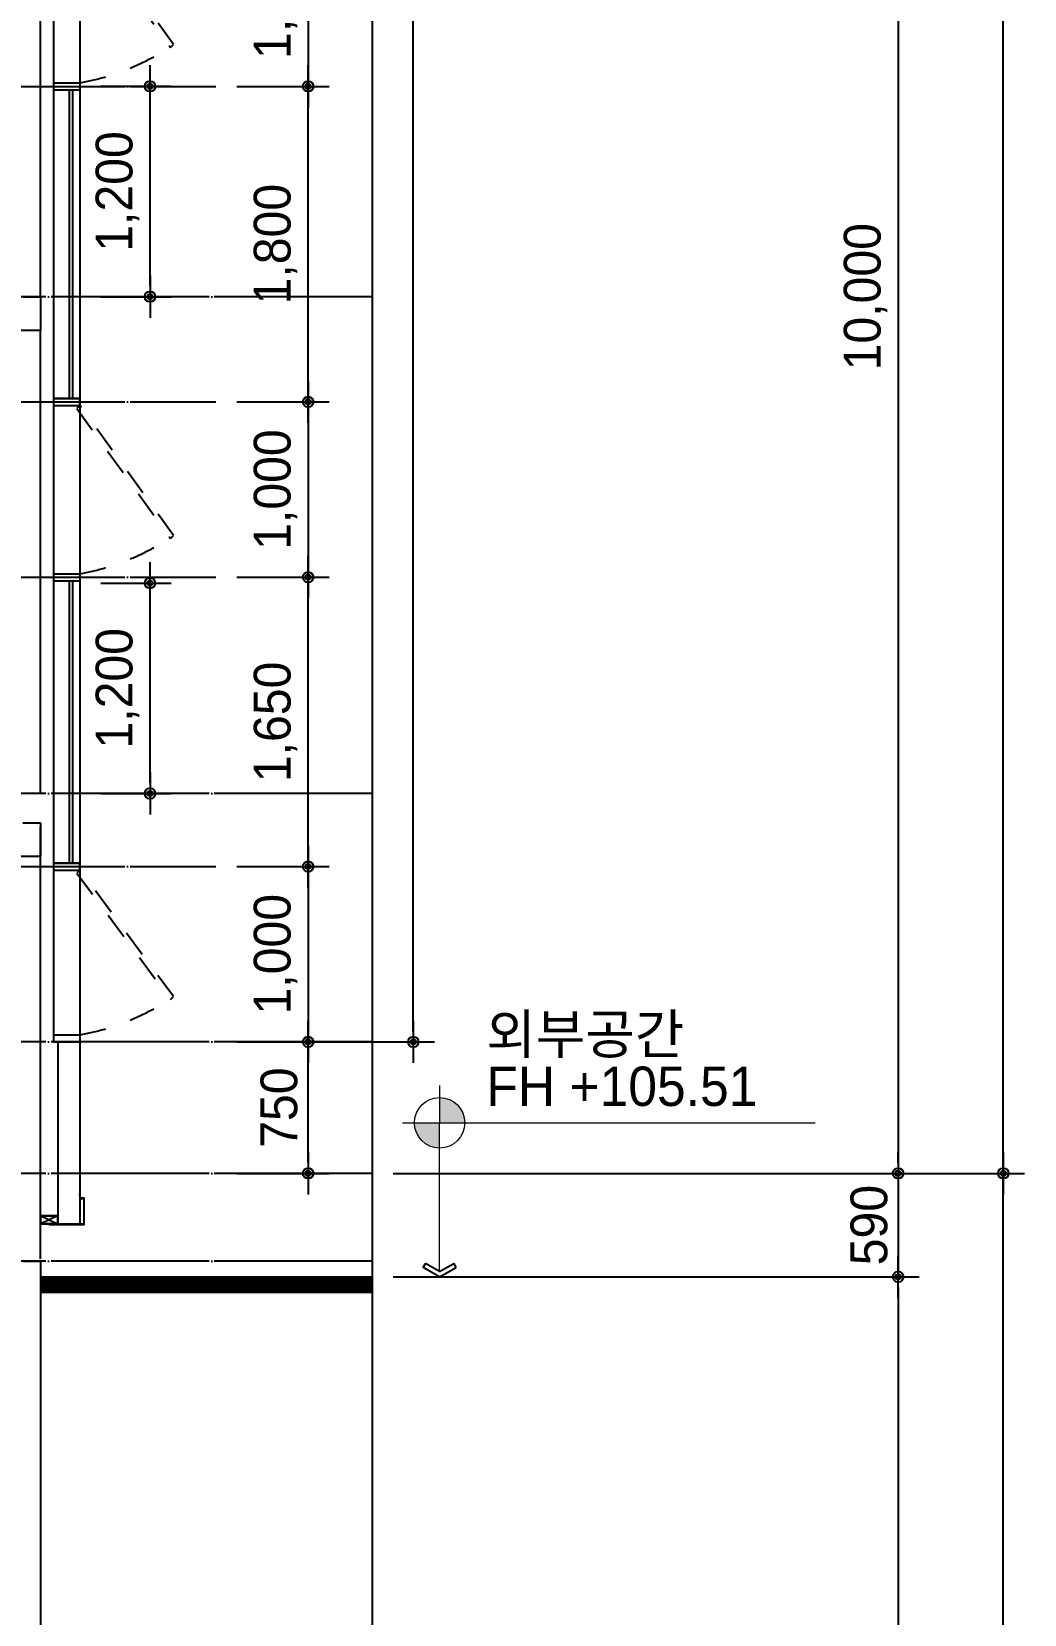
# Model space of a CAD drawing. Header units: millimetres. Extents: x 11948722 to 13111668, y -10771712 to -10232988.
# Drawn here: x 12789105 to 12794766, y -10494219 to -10485192 of the extents above; entities that cross this region are included whole.
import ezdxf

# ---------------------------------------------------------------- set-up
doc = ezdxf.new("R2010")
doc.units = ezdxf.units.MM
doc.header["$LTSCALE"] = 150
doc.header["$MEASUREMENT"] = 0
doc.linetypes.add('CEN', pattern=[6.2, 6, -0.1, 0, -0.1])
doc.linetypes.add('HIDDEN', pattern=[2, 1, -1])
doc.layers.get('0').update_dxf_attribs({"linetype": 'CONTINUOUS'})
doc.layers.get('Defpoints').update_dxf_attribs({"color": 117, "linetype": 'CONTINUOUS'})
for name, color, linetype in [('A-STEEL-7', 7, 'CONTINUOUS'), ('A-중심선', 10, 'CEN'), ('CON-C', 2, 'CONTINUOUS'), ('ELE-3', 7, 'CONTINUOUS'), ('ELE-8', 8, 'CONTINUOUS'), ('PIR판넬', 4, 'CONTINUOUS'), ('WID', 4, 'CONTINUOUS'), ('Xref-계단단면도$0$3 dim0', 7, 'CONTINUOUS'), ('Xref-계단단면도$0$A-TEX-SYM', 3, 'CONTINUOUS'), ('Xref-계단단면도$0$DIM', 7, 'CONTINUOUS'), ('Xref-계단단면도$0$PIR판넬', 4, 'CONTINUOUS')]:
    doc.layers.add(name, color=color, linetype=linetype)
doc.layers.add('Xref-계단단면도$0$박스', color=6, linetype='CONTINUOUS', lineweight=15)
doc.styles.add('Xref-계단단면도$0$나눔고딕 Se', font='')
doc.styles.add('Xref-계단단면도$0$돋움', font='')
doc.styles.get('Xref-계단단면도$0$나눔고딕 Se').set_extended_font_data('Dotum')
doc.styles.get('Xref-계단단면도$0$돋움').set_extended_font_data('Dotum')
doc.dimstyles.new('Xref-계단단면도$0$A1-100', dxfattribs={"dimtxt": 3, "dimasz": 1, "dimexe": 2, "dimexo": 2, "dimgap": 1, "dimtad": 1, "dimdec": 0, "dimzin": 12, "dimdsep": 46, "dimlunit": 6, "dimtxsty": 'Xref-계단단면도$0$나눔고딕 Se', "dimblk1": 'Xref-계단단면도$0$DIMDOT', "dimblk2": 'Xref-계단단면도$0$DIMDOT', "dimsah": 1, "dimcen": -1, "dimdle": 2, "dimclrd": 256, "dimclre": 256, "dimclrt": 3, "dimadec": 0, "dimazin": 0, "dimtfac": 1, "dimtdec": 0, "dimtix": 1, "dimtmove": 2, "dimatfit": 3, "dimldrblk": 'Xref-계단단면도$0$DIMDOT', "dimfxl": 1, "dimtvp": 1, "dimtolj": 1, "dimtzin": 12, "dimlwd": -1, "dimlwe": -1, "dimarcsym": 0})

# ---------------------------------------------------------------- blocks, each defined once
blk = doc.blocks.new('Xref-계단단면도$0$DIMDOT')
at = {"color": 0}
blk.add_line((-2, 0), (2, 0), dxfattribs=at)
for radius in [0.5, 0.25]:
    blk.add_circle((0, 0), radius, dxfattribs=at)
blk = doc.blocks.new('*D1136')
at = {"layer": 'Defpoints', "color": 0, "ltscale": 1200}
for p in [(12791046.5, -10460203.5), (12794646.5, -10460203.5), (12791046.5, -10491703.5)]:
    blk.add_point(p, dxfattribs=at)
at = {"layer": 'Xref-계단단면도$0$3 dim0'}
for p, q in [((12791166.5, -10460203.5), (12794766.5, -10460203.5)), ((12794646.5, -10491643.5), (12794646.5, -10460263.5)), ((12791166.5, -10491703.5), (12794766.5, -10491703.5))]:
    blk.add_line(p, q, dxfattribs=at)
at = {"layer": 'Xref-계단단면도$0$3 dim0', "ltscale": 1200, "xscale": 60, "yscale": 60, "zscale": 60}
for p, rotation in [((12794646.5, -10460203.5), 90), ((12794646.5, -10491703.5), 270)]:
    blk.add_blockref('Xref-계단단면도$0$DIMDOT', p, dxfattribs=dict(at, rotation=rotation))
at = {"layer": 'Xref-계단단면도$0$3 dim0', "color": 3, "ltscale": 1200, "insert": (12794461.1, -10475953.5), "char_height": 210, "attachment_point": 5, "rotation": 90, "style": 'Xref-계단단면도$0$나눔고딕 Se'}
blk.add_mtext('\\A1;31,500', dxfattribs=at)
blk = doc.blocks.new('*D1138')
at = {"layer": 'Defpoints', "color": 0, "ltscale": 1200}
for p in [(12791046.5, -10491703.5), (12794646.5, -10491703.5), (12791046.5, -10501703.5)]:
    blk.add_point(p, dxfattribs=at)
at = {"layer": 'Xref-계단단면도$0$3 dim0'}
for p, q in [((12791166.5, -10491703.5), (12794766.5, -10491703.5)), ((12794646.5, -10501643.5), (12794646.5, -10491763.5)), ((12791166.5, -10501703.5), (12794766.5, -10501703.5))]:
    blk.add_line(p, q, dxfattribs=at)
at = {"layer": 'Xref-계단단면도$0$3 dim0', "ltscale": 1200, "xscale": 60, "yscale": 60, "zscale": 60}
for p, rotation in [((12794646.5, -10491703.5), 90), ((12794646.5, -10501703.5), 270)]:
    blk.add_blockref('Xref-계단단면도$0$DIMDOT', p, dxfattribs=dict(at, rotation=rotation))
at = {"layer": 'Xref-계단단면도$0$3 dim0', "color": 3, "ltscale": 1200, "insert": (12794461.1, -10496703.5), "char_height": 210, "attachment_point": 5, "rotation": 90, "style": 'Xref-계단단면도$0$나눔고딕 Se'}
blk.add_mtext('\\A1;10,000', dxfattribs=at)
blk = doc.blocks.new('Xref-계단단면도$0$arrow1')
for p, q in [((0, 0), (0.286, 0.501)), ((0.286, 0.501), (0.41, 0.43)), ((0, 0), (0.286, -0.501)), ((0.165, 0), (0.41, 0.429)), ((0.165, 0), (0.41, -0.429)), ((0.286, -0.501), (0.41, -0.43))]:
    blk.add_line(p, q)
blk = doc.blocks.new('*D1087')
at = {"layer": 'Defpoints', "color": 0, "ltscale": 1200}
for p in [(12791046.5, -10491703.5), (12791046.5, -10492293.5), (12794046.5, -10492293.5)]:
    blk.add_point(p, dxfattribs=at)
at = {"layer": 'Xref-계단단면도$0$3 dim0'}
for p, q in [((12794046.5, -10491643.5), (12794046.5, -10491583.5)), ((12791166.5, -10491703.5), (12794166.5, -10491703.5)), ((12794046.5, -10491703.5), (12794046.5, -10492293.5)), ((12791166.5, -10492293.5), (12794166.5, -10492293.5)), ((12794046.5, -10492353.5), (12794046.5, -10492413.5))]:
    blk.add_line(p, q, dxfattribs=at)
at = {"layer": 'Xref-계단단면도$0$3 dim0', "ltscale": 1200, "xscale": 60, "yscale": 60, "zscale": 60}
for p, rotation in [((12794046.5, -10491703.5), 270), ((12794046.5, -10492293.5), 90)]:
    blk.add_blockref('Xref-계단단면도$0$DIMDOT', p, dxfattribs=dict(at, rotation=rotation))
at = {"layer": 'Xref-계단단면도$0$3 dim0', "color": 3, "ltscale": 1200, "insert": (12793881.3, -10491998.5), "char_height": 210, "attachment_point": 5, "rotation": 90, "style": 'Xref-계단단면도$0$나눔고딕 Se'}
blk.add_mtext('\\A1;590', dxfattribs=at)
blk = doc.blocks.new('*D1095')
at = {"layer": 'Defpoints', "color": 0, "ltscale": 1200}
for p in [(12790155.6, -10484503.9), (12790155.6, -10485503.9), (12790681.4, -10485503.9)]:
    blk.add_point(p, dxfattribs=at)
at = {"layer": 'Xref-계단단면도$0$3 dim0'}
for p, q in [((12790275.6, -10484503.9), (12790801.4, -10484503.9)), ((12790681.4, -10484563.9), (12790681.4, -10485443.9)), ((12790275.6, -10485503.9), (12790801.4, -10485503.9))]:
    blk.add_line(p, q, dxfattribs=at)
at = {"layer": 'Xref-계단단면도$0$3 dim0', "ltscale": 1200, "xscale": 60, "yscale": 60, "zscale": 60}
for p, rotation in [((12790681.4, -10484503.9), 90), ((12790681.4, -10485503.9), 270)]:
    blk.add_blockref('Xref-계단단면도$0$DIMDOT', p, dxfattribs=dict(at, rotation=rotation))
at = {"layer": 'Xref-계단단면도$0$3 dim0', "color": 3, "ltscale": 1200, "insert": (12790496, -10485003.9), "char_height": 210, "attachment_point": 5, "rotation": 90, "style": 'Xref-계단단면도$0$나눔고딕 Se'}
blk.add_mtext('\\A1;1,000', dxfattribs=at)
blk = doc.blocks.new('*D1096')
at = {"layer": 'Defpoints', "color": 0, "ltscale": 1200}
for p in [(12790155.6, -10485503.9), (12790681.4, -10485503.9), (12790155.6, -10487303.5)]:
    blk.add_point(p, dxfattribs=at)
at = {"layer": 'Xref-계단단면도$0$3 dim0'}
for p, q in [((12790275.6, -10485503.9), (12790801.4, -10485503.9)), ((12790681.4, -10487243.5), (12790681.4, -10485563.9)), ((12790275.6, -10487303.5), (12790801.4, -10487303.5))]:
    blk.add_line(p, q, dxfattribs=at)
at = {"layer": 'Xref-계단단면도$0$3 dim0', "ltscale": 1200, "xscale": 60, "yscale": 60, "zscale": 60}
for p, rotation in [((12790681.4, -10485503.9), 90), ((12790681.4, -10487303.5), 270)]:
    blk.add_blockref('Xref-계단단면도$0$DIMDOT', p, dxfattribs=dict(at, rotation=rotation))
at = {"layer": 'Xref-계단단면도$0$3 dim0', "color": 3, "ltscale": 1200, "insert": (12790496, -10486403.7), "char_height": 210, "attachment_point": 5, "rotation": 90, "style": 'Xref-계단단면도$0$나눔고딕 Se'}
blk.add_mtext('\\A1;1,800', dxfattribs=at)
blk = doc.blocks.new('*D1097')
at = {"layer": 'Defpoints', "color": 0, "ltscale": 1200}
for p in [(12790155.6, -10487303.5), (12790155.6, -10488303.5), (12790681.4, -10488303.5)]:
    blk.add_point(p, dxfattribs=at)
at = {"layer": 'Xref-계단단면도$0$3 dim0'}
for p, q in [((12790275.6, -10487303.5), (12790801.4, -10487303.5)), ((12790681.4, -10487363.5), (12790681.4, -10488243.5)), ((12790275.6, -10488303.5), (12790801.4, -10488303.5))]:
    blk.add_line(p, q, dxfattribs=at)
at = {"layer": 'Xref-계단단면도$0$3 dim0', "ltscale": 1200, "xscale": 60, "yscale": 60, "zscale": 60}
for p, rotation in [((12790681.4, -10487303.5), 90), ((12790681.4, -10488303.5), 270)]:
    blk.add_blockref('Xref-계단단면도$0$DIMDOT', p, dxfattribs=dict(at, rotation=rotation))
at = {"layer": 'Xref-계단단면도$0$3 dim0', "color": 3, "ltscale": 1200, "insert": (12790496, -10487803.5), "char_height": 210, "attachment_point": 5, "rotation": 90, "style": 'Xref-계단단면도$0$나눔고딕 Se'}
blk.add_mtext('\\A1;1,000', dxfattribs=at)
blk = doc.blocks.new('*D1098')
at = {"layer": 'Defpoints', "color": 0, "ltscale": 1200}
for p in [(12790155.6, -10488303.5), (12790681.4, -10488303.5), (12790155.6, -10489953.5)]:
    blk.add_point(p, dxfattribs=at)
at = {"layer": 'Xref-계단단면도$0$3 dim0'}
for p, q in [((12790275.6, -10488303.5), (12790801.4, -10488303.5)), ((12790681.4, -10489893.5), (12790681.4, -10488363.5)), ((12790275.6, -10489953.5), (12790801.4, -10489953.5))]:
    blk.add_line(p, q, dxfattribs=at)
at = {"layer": 'Xref-계단단면도$0$3 dim0', "ltscale": 1200, "xscale": 60, "yscale": 60, "zscale": 60}
for p, rotation in [((12790681.4, -10488303.5), 90), ((12790681.4, -10489953.5), 270)]:
    blk.add_blockref('Xref-계단단면도$0$DIMDOT', p, dxfattribs=dict(at, rotation=rotation))
at = {"layer": 'Xref-계단단면도$0$3 dim0', "color": 3, "ltscale": 1200, "insert": (12790496, -10489128.5), "char_height": 210, "attachment_point": 5, "rotation": 90, "style": 'Xref-계단단면도$0$나눔고딕 Se'}
blk.add_mtext('\\A1;1,650', dxfattribs=at)
blk = doc.blocks.new('*D1099')
at = {"layer": 'Defpoints', "color": 0, "ltscale": 1200}
for p in [(12790155.6, -10489953.5), (12790155.6, -10490953.5), (12790681.4, -10490953.5)]:
    blk.add_point(p, dxfattribs=at)
at = {"layer": 'Xref-계단단면도$0$3 dim0'}
for p, q in [((12790275.6, -10489953.5), (12790801.4, -10489953.5)), ((12790681.4, -10490013.5), (12790681.4, -10490893.5)), ((12790275.6, -10490953.5), (12790801.4, -10490953.5))]:
    blk.add_line(p, q, dxfattribs=at)
at = {"layer": 'Xref-계단단면도$0$3 dim0', "ltscale": 1200, "xscale": 60, "yscale": 60, "zscale": 60}
for p, rotation in [((12790681.4, -10489953.5), 90), ((12790681.4, -10490953.5), 270)]:
    blk.add_blockref('Xref-계단단면도$0$DIMDOT', p, dxfattribs=dict(at, rotation=rotation))
at = {"layer": 'Xref-계단단면도$0$3 dim0', "color": 3, "ltscale": 1200, "insert": (12790496, -10490453.5), "char_height": 210, "attachment_point": 5, "rotation": 90, "style": 'Xref-계단단면도$0$나눔고딕 Se'}
blk.add_mtext('\\A1;1,000', dxfattribs=at)
blk = doc.blocks.new('*D1100')
at = {"layer": 'Defpoints', "color": 0, "ltscale": 1200}
for p in [(12790155.6, -10490953.5), (12790681.4, -10490953.5), (12790155.6, -10491703.5)]:
    blk.add_point(p, dxfattribs=at)
at = {"layer": 'Xref-계단단면도$0$3 dim0'}
for p, q in [((12790275.6, -10490953.5), (12790801.4, -10490953.5)), ((12790681.4, -10491643.5), (12790681.4, -10491013.5)), ((12790275.6, -10491703.5), (12790801.4, -10491703.5))]:
    blk.add_line(p, q, dxfattribs=at)
at = {"layer": 'Xref-계단단면도$0$3 dim0', "ltscale": 1200, "xscale": 60, "yscale": 60, "zscale": 60}
for p, rotation in [((12790681.4, -10490953.5), 90), ((12790681.4, -10491703.5), 270)]:
    blk.add_blockref('Xref-계단단면도$0$DIMDOT', p, dxfattribs=dict(at, rotation=rotation))
at = {"layer": 'Xref-계단단면도$0$3 dim0', "color": 3, "ltscale": 1200, "insert": (12790516.2, -10491328.5), "char_height": 210, "attachment_point": 5, "rotation": 90, "style": 'Xref-계단단면도$0$나눔고딕 Se'}
blk.add_mtext('\\A1;750', dxfattribs=at)
blk = doc.blocks.new('*D1237')
at = {"layer": 'Defpoints', "color": 0, "ltscale": 1200}
for p in [(12790155.6, -10469403.2), (12791281.4, -10469403.2), (12790155.6, -10490953.5)]:
    blk.add_point(p, dxfattribs=at)
at = {"layer": 'Xref-계단단면도$0$3 dim0'}
for p, q in [((12790275.6, -10469403.2), (12791401.4, -10469403.2)), ((12791281.4, -10490893.5), (12791281.4, -10469463.2)), ((12790275.6, -10490953.5), (12791401.4, -10490953.5))]:
    blk.add_line(p, q, dxfattribs=at)
at = {"layer": 'Xref-계단단면도$0$3 dim0', "ltscale": 1200, "xscale": 60, "yscale": 60, "zscale": 60}
for p, rotation in [((12791281.4, -10469403.2), 90), ((12791281.4, -10490953.5), 270)]:
    blk.add_blockref('Xref-계단단면도$0$DIMDOT', p, dxfattribs=dict(at, rotation=rotation))
at = {"layer": 'Xref-계단단면도$0$3 dim0', "color": 3, "ltscale": 1200, "insert": (12791096, -10480178.4), "char_height": 210, "attachment_point": 5, "rotation": 90, "style": 'Xref-계단단면도$0$나눔고딕 Se'}
blk.add_mtext('\\A1;21,550', dxfattribs=at)
blk = doc.blocks.new('각-50X100')
at = {"layer": 'A-STEEL-7', "color": 1}
for p, q in [((-22.7, -2.3), (22.7, -97.7)), ((-22.7, -97.7), (22.7, -2.3))]:
    blk.add_line(p, q, dxfattribs=at)
at = {"layer": 'A-STEEL-7'}
blk.add_lwpolyline([(-25, 0), (25, 0), (25, -100), (-25, -100)], close=True, dxfattribs=at)
at = {"layer": 'A-STEEL-7', "color": 251}
blk.add_lwpolyline([(-22.7, -2.3), (22.7, -2.3), (22.7, -97.7), (-22.7, -97.7)], close=True, dxfattribs=at)
blk = doc.blocks.new('*D1305')
at = {"layer": 'Defpoints', "color": 0, "ltscale": 1200}
for p in [(12791046.5, -10492293.5), (12791046.5, -10501703.5), (12794046.5, -10501703.5)]:
    blk.add_point(p, dxfattribs=at)
at = {"layer": 'Xref-계단단면도$0$3 dim0'}
for p, q in [((12791166.5, -10492293.5), (12794166.5, -10492293.5)), ((12794046.5, -10492353.5), (12794046.5, -10501643.5)), ((12791166.5, -10501703.5), (12794166.5, -10501703.5))]:
    blk.add_line(p, q, dxfattribs=at)
at = {"layer": 'Xref-계단단면도$0$3 dim0', "ltscale": 1200, "xscale": 60, "yscale": 60, "zscale": 60}
for p, rotation in [((12794046.5, -10492293.5), 90), ((12794046.5, -10501703.5), 270)]:
    blk.add_blockref('Xref-계단단면도$0$DIMDOT', p, dxfattribs=dict(at, rotation=rotation))
at = {"layer": 'Xref-계단단면도$0$3 dim0', "color": 3, "ltscale": 1200, "insert": (12793861.1, -10496998.5), "char_height": 210, "attachment_point": 5, "rotation": 90, "style": 'Xref-계단단면도$0$나눔고딕 Se'}
blk.add_mtext('\\A1;9,410', dxfattribs=at)
blk = doc.blocks.new('*D1317')
at = {"layer": 'Defpoints', "color": 0, "ltscale": 1200}
for p in [(12789379.7, -10488336.9), (12789779.7, -10488336.9), (12789379.7, -10489536.9)]:
    blk.add_point(p, dxfattribs=at)
at = {"layer": 'Xref-계단단면도$0$3 dim0'}
for p, q in [((12789499.7, -10488336.9), (12789899.7, -10488336.9)), ((12789779.7, -10489476.9), (12789779.7, -10488396.9)), ((12789499.7, -10489536.9), (12789899.7, -10489536.9))]:
    blk.add_line(p, q, dxfattribs=at)
at = {"layer": 'Xref-계단단면도$0$3 dim0', "ltscale": 1200, "xscale": 60, "yscale": 60, "zscale": 60}
for p, rotation in [((12789779.7, -10488336.9), 90), ((12789779.7, -10489536.9), 270)]:
    blk.add_blockref('Xref-계단단면도$0$DIMDOT', p, dxfattribs=dict(at, rotation=rotation))
at = {"layer": 'Xref-계단단면도$0$3 dim0', "color": 3, "ltscale": 1200, "insert": (12789594.3, -10488936.9), "char_height": 210, "attachment_point": 5, "rotation": 90, "style": 'Xref-계단단면도$0$나눔고딕 Se'}
blk.add_mtext('\\A1;1,200', dxfattribs=at)
blk = doc.blocks.new('*D1318')
at = {"layer": 'Defpoints', "color": 0, "ltscale": 1200}
for p in [(12789379.7, -10485503.5), (12789779.7, -10485503.5), (12789379.7, -10486703.5)]:
    blk.add_point(p, dxfattribs=at)
at = {"layer": 'Xref-계단단면도$0$3 dim0'}
for p, q in [((12789499.7, -10485503.5), (12789899.7, -10485503.5)), ((12789779.7, -10486643.5), (12789779.7, -10485563.5)), ((12789499.7, -10486703.5), (12789899.7, -10486703.5))]:
    blk.add_line(p, q, dxfattribs=at)
at = {"layer": 'Xref-계단단면도$0$3 dim0', "ltscale": 1200, "xscale": 60, "yscale": 60, "zscale": 60}
for p, rotation in [((12789779.7, -10485503.5), 90), ((12789779.7, -10486703.5), 270)]:
    blk.add_blockref('Xref-계단단면도$0$DIMDOT', p, dxfattribs=dict(at, rotation=rotation))
at = {"layer": 'Xref-계단단면도$0$3 dim0', "color": 3, "ltscale": 1200, "insert": (12789594.3, -10486103.5), "char_height": 210, "attachment_point": 5, "rotation": 90, "style": 'Xref-계단단면도$0$나눔고딕 Se'}
blk.add_mtext('\\A1;1,200', dxfattribs=at)
blk = doc.blocks.new('*D1863')
at = {"layer": 'Defpoints', "color": 0, "ltscale": 1200}
for p in [(12791046.5, -10481703.5), (12791046.5, -10491703.5), (12794046.5, -10491703.5)]:
    blk.add_point(p, dxfattribs=at)
at = {"layer": 'Xref-계단단면도$0$3 dim0'}
for p, q in [((12791166.5, -10481703.5), (12794166.5, -10481703.5)), ((12794046.5, -10481763.5), (12794046.5, -10491643.5)), ((12791166.5, -10491703.5), (12794166.5, -10491703.5))]:
    blk.add_line(p, q, dxfattribs=at)
at = {"layer": 'Xref-계단단면도$0$3 dim0', "ltscale": 1200, "xscale": 60, "yscale": 60, "zscale": 60}
for p, rotation in [((12794046.5, -10481703.5), 90), ((12794046.5, -10491703.5), 270)]:
    blk.add_blockref('Xref-계단단면도$0$DIMDOT', p, dxfattribs=dict(at, rotation=rotation))
at = {"layer": 'Xref-계단단면도$0$3 dim0', "color": 3, "ltscale": 1200, "insert": (12793861.1, -10486703.5), "char_height": 210, "attachment_point": 5, "rotation": 90, "style": 'Xref-계단단면도$0$나눔고딕 Se'}
blk.add_mtext('\\A1;10,000', dxfattribs=at)

msp = doc.modelspace()

# ---------------------------------------------------------------- hatches: boundary and pattern name
at = {"layer": 'Xref-계단단면도$0$박스', "ltscale": 0.1}
h = msp.add_hatch(dxfattribs=at)
h.set_pattern_fill('ANSI31', color=256, scale=0.179786)
h.set_pattern_definition([(45, (404029.491094, 72331.12115), (-0.015890984760856, 0.015890984760856), [])])
h.paths.add_polyline_path([(12791431.3, -10491271.1), (12791431.3, -10491415), (12791575.2, -10491415, 0.414214)])
h.paths.add_polyline_path([(12791431.3, -10491415), (12791287.5, -10491415, 0.414214), (12791431.3, -10491558.8)])

# ---------------------------------------------------------------- linework, layer by layer
at = {"layer": 'A-중심선', "extrusion": (0, 0, -1)}
for p, q in [((12788735.6, -10485503.9), (12790155.6, -10485503.9)), ((12788735.6, -10487303.5), (12790155.6, -10487303.5)), ((12788735.6, -10488303.5), (12790155.6, -10488303.5)), ((12788735.6, -10489953.5), (12790155.6, -10489953.5))]:
    msp.add_line(p, q, dxfattribs=at)
at = {"layer": 'A-중심선'}
for p, q in [((12791046.5, -10486703.5), (12773420.5, -10486703.5)), ((12791046.5, -10489536.9), (12773420.5, -10489536.9)), ((12791046.5, -10490953.5), (12773420.5, -10490953.5)), ((12791046.5, -10491703.5), (12773420.5, -10491703.5)), ((12791046.5, -10492203.5), (12773420.5, -10492203.5))]:
    msp.add_line(p, q, dxfattribs=at)
at = {"layer": 'CON-C', "ltscale": 1200}
for p, q in [((12789054.7, -10486703.5), (12789154.7, -10486703.5)), ((12789154.7, -10486703.5), (12789154.7, -10486893.5)), ((12787285.9, -10486893.6), (12789154.7, -10486893.6)), ((12789054.7, -10489703.5), (12789154.7, -10489703.5)), ((12789154.7, -10489703.5), (12789154.7, -10489893.5)), ((12787285.9, -10489893.5), (12789154.7, -10489893.5)), ((12789054.7, -10492203.5), (12789154.7, -10492203.5)), ((12789154.7, -10492203.5), (12789154.7, -10503443.5)), ((12789154.7, -10492203.5), (12789154.7, -10492431.8)), ((12791046.5, -10492303.5), (12789154.7, -10492303.5)), ((12791046.5, -10492313.5), (12789154.7, -10492313.5)), ((12791046.5, -10492323.5), (12789154.7, -10492323.5)), ((12791046.5, -10492333.5), (12789154.7, -10492333.5)), ((12791046.5, -10492343.5), (12789154.7, -10492343.5)), ((12791046.5, -10492353.5), (12789154.7, -10492353.5)), ((12791046.5, -10492363.5), (12789154.7, -10492363.5)), ((12791046.5, -10492373.5), (12789154.7, -10492373.5)), ((12791046.5, -10492383.5), (12789154.7, -10492383.5))]:
    msp.add_line(p, q, dxfattribs=at)
msp.add_lwpolyline([(12789154.7, -10492293.5), (12791046.5, -10492293.5)], dxfattribs=at)
at = {"layer": 'Defpoints', "ltscale": 1200}
msp.add_lwpolyline([(12773420.5, -10458703.5), (12791046.5, -10458703.5), (12791046.5, -10505384.5), (12773420.5, -10505384.5)], close=True, dxfattribs=at)
at = {"layer": 'ELE-3'}
msp.add_lwpolyline([(12789379.7, -10491819.7), (12789379.7, -10491845.9), (12789402.3, -10491845.9), (12789402.3, -10491993.5), (12789204.7, -10491993.5), (12789204.7, -10491994.7), (12789403.5, -10491994.7), (12789403.5, -10491844.7), (12789380.9, -10491844.7), (12789380.9, -10491819.7, 1), (12789378.5, -10491819.7), (12789378.5, -10491829.7), (12789379.7, -10491829.7)], format="xyb", dxfattribs=at)
at = {"layer": 'ELE-8', "ltscale": 300}
for p, q in [((12789154.7, -10486703.5), (12789154.7, -10483560.2)), ((12789154.7, -10489536.9), (12789154.7, -10486893.5)), ((12789154.7, -10492191.8), (12789154.7, -10489726.9))]:
    msp.add_line(p, q, dxfattribs=at)
at = {"layer": 'PIR판넬'}
for p, q in [((12789254.7, -10490953.5), (12789254.7, -10491993.5)), ((12789379.7, -10490953.5), (12789379.7, -10491993.5))]:
    msp.add_line(p, q, dxfattribs=at)
at = {"layer": 'PIR판넬', "ltscale": 1200}
msp.add_line((12789379.7, -10491993.5), (12789254.7, -10491993.5), dxfattribs=at)
at = {"layer": 'WID', "linetype": 'HIDDEN'}
for points in [[(12789379.7, -10484523.9), (12789362.7, -10484540.8), (12789897.4, -10485282.6), (12789914.4, -10485265.7)], [(12789379.7, -10487323.5), (12789362.7, -10487340.5), (12789897.4, -10488082.3), (12789914.4, -10488065.3)], [(12789379.7, -10489973.5), (12789362.7, -10489990.5), (12789897.4, -10490712.3), (12789914.4, -10490695.3)]]:
    msp.add_lwpolyline(points, close=True, dxfattribs=at)
for centre in [(12789135.5, -10484121.1), (12789135.5, -10486920.7), (12789135.5, -10489550.7)]:
    msp.add_arc(centre, 1384.5, 280.15934, 304.23635, dxfattribs=at)
at = {"layer": 'Xref-계단단면도$0$PIR판넬'}
for p, q in [((12789229.7, -10482173.5), (12789229.7, -10485523.9)), ((12789379.7, -10482173.5), (12789379.7, -10485523.9)), ((12789229.7, -10485483.9), (12789379.7, -10485483.9)), ((12789229.7, -10485523.9), (12789379.7, -10485523.9)), ((12789229.7, -10485523.9), (12789229.7, -10488323.5)), ((12789317.8, -10485523.9), (12789317.8, -10487283.5)), ((12789337.8, -10485523.9), (12789337.8, -10487283.5)), ((12789379.7, -10485523.9), (12789379.7, -10488323.5)), ((12789229.7, -10487283.5), (12789379.7, -10487283.5)), ((12789229.7, -10487323.5), (12789379.7, -10487323.5)), ((12789229.7, -10488283.5), (12789379.7, -10488283.5)), ((12789229.7, -10488323.5), (12789379.7, -10488323.5)), ((12789229.7, -10488323.5), (12789229.7, -10490953.5)), ((12789317.8, -10488323.5), (12789317.8, -10489933.5)), ((12789337.8, -10488323.5), (12789337.8, -10489933.5)), ((12789379.7, -10488323.5), (12789379.7, -10490953.5)), ((12789229.7, -10489933.5), (12789379.7, -10489933.5)), ((12789229.7, -10489973.5), (12789379.7, -10489973.5)), ((12789229.7, -10490913.5), (12789379.7, -10490913.5)), ((12789229.7, -10490953.5), (12789379.7, -10490953.5))]:
    msp.add_line(p, q, dxfattribs=at)
for points in [[(12789379.7, -10487283.5), (12789229.7, -10487283.5), (12789229.7, -10487323.5), (12789379.7, -10487323.5)], [(12789379.7, -10489933.5), (12789229.7, -10489933.5), (12789229.7, -10489973.5), (12789379.7, -10489973.5)]]:
    msp.add_lwpolyline(points, close=True, dxfattribs=at)
at = {"layer": 'Xref-계단단면도$0$박스', "ltscale": 0.1}
for p, q in [((12791431.3, -10491202.8), (12791431.3, -10491415)), ((12791219.1, -10491415), (12793573.3, -10491415)), ((12791431.3, -10492262.7), (12791431.3, -10491415))]:
    msp.add_line(p, q, dxfattribs=at)
msp.add_circle((12791431.3, -10491415), 143.8, dxfattribs=at)

# ---------------------------------------------------------------- block references
at = {"layer": 'PIR판넬', "extrusion": (0, 0, -1), "xscale": -1, "zscale": -1, "rotation": 89.99999999999999}
msp.add_blockref('각-50X100', (-12789254.7, -10491968.5), dxfattribs=at)
at = {"layer": 'Xref-계단단면도$0$DIM', "ltscale": 0.1, "xscale": 187.5, "yscale": 187.5, "zscale": 187.5, "rotation": 90.00000000000001}
msp.add_blockref('Xref-계단단면도$0$arrow1', (12791431.3, -10492293.5), dxfattribs=at)

# ---------------------------------------------------------------- texts
at = {"layer": 'Xref-계단단면도$0$A-TEX-SYM', "style": 'Xref-계단단면도$0$돋움'}
for s, p in [('외부공간', (12791698, -10491021.7)), ('FH +105.51', (12791698, -10491319.2))]:
    msp.add_text(s, height=225, dxfattribs=at).set_placement(p)

# ---------------------------------------------------------------- dimensions: what is measured, and where the dimension line sits
at = {"layer": 'Xref-계단단면도$0$3 dim0'}
for base, p1, p2, angle, override, picture, middle in [((12794646.5, -10460203.5), (12791046.5, -10491703.5), (12791046.5, -10460203.5), 90, {"dimscale": 60, "dimtxt": 3.5}, '*D1136', (12794461.1, -10475953.5)), ((12791281.4, -10469403.2), (12790155.6, -10490953.5), (12790155.6, -10469403.2), 270, {"dimscale": 60, "dimtxt": 3.5}, '*D1237', (12791096, -10480178.4)), ((12794046.5, -10491703.5), (12791046.5, -10481703.5), (12791046.5, -10491703.5), 90, {"dimscale": 60, "dimtxt": 3.5}, '*D1863', (12793861.1, -10486703.5)), ((12790681.4, -10485503.9), (12790155.6, -10484503.9), (12790155.6, -10485503.9), 90, {"dimscale": 60, "dimtxt": 3.5}, '*D1095', (12790496, -10485003.9)), ((12789779.7, -10485503.5), (12789379.7, -10486703.5), (12789379.7, -10485503.5), 90, {"dimscale": 60, "dimtxt": 3.5, "dimblk1": 'Xref-계단단면도$0$DIMDOT', "dimblk2": 'Xref-계단단면도$0$DIMDOT'}, '*D1318', (12789594.3, -10486103.5)), ((12790681.4, -10485503.9), (12790155.6, -10487303.5), (12790155.6, -10485503.9), 270, {"dimscale": 60, "dimtxt": 3.5}, '*D1096', (12790496, -10486403.7)), ((12790681.4, -10488303.5), (12790155.6, -10487303.5), (12790155.6, -10488303.5), 90, {"dimscale": 60, "dimtxt": 3.5}, '*D1097', (12790496, -10487803.5)), ((12789779.7, -10488336.9), (12789379.7, -10489536.9), (12789379.7, -10488336.9), 90, {"dimscale": 60, "dimtxt": 3.5, "dimblk1": 'Xref-계단단면도$0$DIMDOT', "dimblk2": 'Xref-계단단면도$0$DIMDOT'}, '*D1317', (12789594.3, -10488936.9)), ((12790681.4, -10488303.5), (12790155.6, -10489953.5), (12790155.6, -10488303.5), 270, {"dimscale": 60, "dimtxt": 3.5}, '*D1098', (12790496, -10489128.5)), ((12790681.4, -10490953.5), (12790155.6, -10489953.5), (12790155.6, -10490953.5), 90, {"dimscale": 60, "dimtxt": 3.5}, '*D1099', (12790496, -10490453.5)), ((12790681.4, -10490953.5), (12790155.6, -10491703.5), (12790155.6, -10490953.5), 270, {"dimscale": 60, "dimtxt": 3.5}, '*D1100', (12790516.2, -10491328.5)), ((12794646.5, -10491703.5), (12791046.5, -10501703.5), (12791046.5, -10491703.5), 90, {"dimscale": 60, "dimtxt": 3.5}, '*D1138', (12794461.1, -10496703.5)), ((12794046.5, -10492293.5), (12791046.5, -10491703.5), (12791046.5, -10492293.5), 90, {"dimscale": 60, "dimtxt": 3.5}, '*D1087', (12793881.3, -10491998.5)), ((12794046.5, -10501703.5), (12791046.5, -10492293.5), (12791046.5, -10501703.5), 90, {"dimscale": 60, "dimtxt": 3.5}, '*D1305', (12793861.1, -10496998.5))]:
    dim = msp.add_linear_dim(base=base, p1=p1, p2=p2, angle=angle, dimstyle='Xref-계단단면도$0$A1-100', override=override, dxfattribs=at)
    dim.commit()
    dim.dimension.update_dxf_attribs({"geometry": picture, "text_midpoint": middle})

doc.saveas('drawing.dxf')
